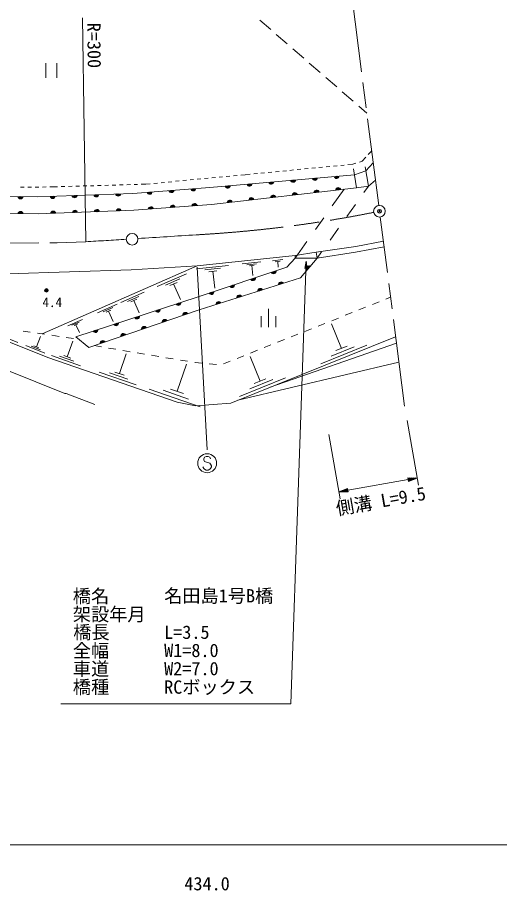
# Model space of a CAD drawing. Units: millimetres, scale not verified. Extents: x 40000 to 680000, y 20000 to 380000.
# Drawn here: x 475958 to 542170, y 198715 to 318615 of the extents above; entities that cross this region are included whole.
import ezdxf
from ezdxf.enums import TextEntityAlignment as Align

# ---------------------------------------------------------------- set-up
doc = ezdxf.new("R2010")
doc.units = ezdxf.units.MM
doc.header["$LTSCALE"] = 1000
doc.header["$PDMODE"] = 32
doc.header["$PDSIZE"] = 500
doc.linetypes.add('CHAIN', pattern=[18.5, 12, -1.5, 3.5, -1.5])
for name, color, linetype, lineweight in [('M-BGD', 7, 'Continuous', 13), ('M-BMK', 2, 'CHAIN', 13), ('M-BMK-SRVR', 3, 'Continuous', 13), ('M-STR-HTXT', 7, 'Continuous', 13), ('M-STR-STR1', 1, 'Continuous', 13), ('M-STR-STRC', 7, 'Continuous', 13), ('M-TTL-BAND', 7, 'Continuous', 13)]:
    doc.layers.add(name, color=color, linetype=linetype, lineweight=lineweight)
doc.layers.add('M-OTRS', color=6, linetype='Continuous')
doc.styles.add('ＭＳ ゴシック', font='')
doc.styles.get('ＭＳ ゴシック').set_extended_font_data('MS Gothic')

# ---------------------------------------------------------------- blocks, each defined once
blk = doc.blocks.new('open_arrow')
at = {"color": 0, "linetype": 'Continuous', "lineweight": -2}
blk.add_lwpolyline([(7.5, 1.25), (0, 0), (7.5, -1.25)], dxfattribs=at)

msp = doc.modelspace()

# ---------------------------------------------------------------- linework, layer by layer
at = {"layer": 'M-BGD'}
for p, q in [((509232, 318255), (510742, 316944)), ((511498, 316288), (513008, 314977)), ((513763, 314321), (515273, 313010)), ((479876, 312332), (479876, 310332)), ((481376, 312332), (481376, 310332)), ((516028, 312354), (517539, 311043)), ((518294, 310388), (519804, 309077)), ((520559, 308421), (522069, 307110)), ((522824, 306454), (523951, 305476)), ((524133, 299778), (524615, 300305)), ((522039, 298470), (522438, 298599)), ((522914, 298753), (523313, 298882)), ((523313, 298882), (523795, 299409)), ((523799, 297540), (524829, 298639)), ((510401, 297328), (510898, 297377)), ((511396, 297426), (511893, 297475)), ((512391, 297523), (512889, 297572)), ((513386, 297621), (513884, 297670)), ((514381, 297719), (514879, 297767)), ((515377, 297816), (515874, 297865)), ((516372, 297914), (516870, 297963)), ((517367, 298011), (517865, 298060)), ((518362, 298109), (518860, 298158)), ((519358, 298207), (519855, 298255)), ((520353, 298304), (520850, 298353)), ((521348, 298402), (522039, 298470)), ((522129, 297815), (522524, 295232)), ((522250, 297025), (523799, 297540)), ((523708, 298084), (524156, 295429)), ((497667, 296111), (498164, 296158)), ((498662, 296206), (499160, 296253)), ((499658, 296300), (500155, 296347)), ((500653, 296394), (501151, 296441)), ((501649, 296489), (502146, 296536)), ((502644, 296583), (503142, 296630)), ((503640, 296677), (504138, 296724)), ((504635, 296772), (505133, 296819)), ((505631, 296866), (506129, 296913)), ((506626, 296960), (507221, 297016)), ((507221, 297016), (507912, 297084)), ((508410, 297133), (508908, 297182)), ((509405, 297231), (509903, 297279)), ((524156, 295429), (525135, 296262)), ((476395, 295292), (476895, 295298)), ((477395, 295305), (477895, 295311)), ((478395, 295317), (478895, 295324)), ((479395, 295330), (479895, 295336)), ((480395, 295342), (480850, 295348)), ((480850, 295348), (481471, 295366)), ((481971, 295381), (482471, 295396)), ((482971, 295411), (483470, 295426)), ((483970, 295440), (484470, 295455)), ((484970, 295470), (485470, 295485)), ((485969, 295500), (486469, 295514)), ((486969, 295529), (487469, 295544)), ((487968, 295559), (488468, 295573)), ((488968, 295588), (489468, 295603)), ((489968, 295618), (490467, 295633)), ((490967, 295647), (491467, 295662)), ((491967, 295677), (492466, 295692)), ((492966, 295706), (493587, 295725)), ((493587, 295725), (494182, 295781)), ((494680, 295828), (495178, 295876)), ((495675, 295923), (496173, 295970)), ((496671, 296017), (497169, 296064)), ((522524, 295232), (524156, 295429)), ((500651, 284522), (514088, 285939)), ((514088, 285939), (516962, 286369)), ((514088, 285939), (514088, 285544)), ((514088, 285544), (517106, 285544)), ((500651, 284522), (479370, 275148)), ((500563, 284110), (504925, 284570)), ((501684, 283934), (503865, 284164)), ((506804, 284768), (509397, 285042)), ((507470, 284664), (508767, 284801)), ((507813, 284525), (508461, 284594)), ((508137, 284559), (508283, 283176)), ((510984, 285209), (512392, 285358)), ((511356, 285059), (512060, 285133)), ((511708, 285096), (511787, 284345)), ((495157, 281665), (499152, 283424)), ((502260, 283701), (503351, 283816)), ((502806, 283759), (503051, 281432)), ((496273, 281838), (498271, 282718)), ((496890, 281792), (497888, 282232)), ((497389, 282012), (498328, 279881)), ((490162, 279465), (493354, 280871)), ((491054, 279603), (492650, 280306)), ((491547, 279566), (492345, 279918)), ((491946, 279742), (492695, 278039)), ((524700, 279189), (525629, 279559)), ((526559, 279929), (527200, 280184)), ((486967, 278058), (489646, 279237)), ((487716, 278174), (489055, 278764)), ((488129, 278143), (488799, 278438)), ((488464, 278290), (489093, 276862)), ((510441, 278600), (510441, 276100)), ((522842, 278449), (523771, 278819)), ((482862, 276249), (484880, 277138)), ((509441, 277600), (509441, 276100)), ((511441, 277600), (511441, 276100)), ((519126, 276970), (520055, 277340)), ((520984, 277710), (521913, 278079)), ((483426, 276337), (484435, 276781)), ((483737, 276313), (484242, 276536)), ((483989, 276424), (484464, 275348)), ((515409, 275491), (516338, 275860)), ((517268, 276230), (518197, 276600)), ((520454, 273175), (519104, 276531)), ((476026, 273991), (474524, 274591)), ((476719, 275533), (477709, 275390)), ((478553, 273390), (479113, 274793)), ((478699, 275246), (479370, 275148)), ((479370, 275148), (479688, 275103)), ((480678, 274962), (481668, 274820)), ((482658, 274679), (483648, 274538)), ((483954, 274763), (485775, 273301)), ((513551, 274751), (514480, 275121)), ((479728, 272514), (477097, 273564)), ((479140, 272952), (477825, 273477)), ((478882, 273258), (478224, 273521)), ((482806, 272020), (483543, 274156)), ((486495, 273546), (487481, 273380)), ((509835, 273272), (510764, 273641)), ((528012, 273870), (510675, 267836)), ((511693, 274011), (512622, 274381)), ((523938, 273601), (517645, 271070)), ((522196, 273388), (519050, 272123)), ((521241, 273491), (519668, 272858)), ((484625, 270794), (480619, 272176)), ((483307, 271847), (482305, 272192)), ((488467, 273215), (489453, 273049)), ((489965, 269708), (490897, 272407)), ((490440, 272884), (491426, 272718)), ((492412, 272553), (493398, 272388)), ((494385, 272222), (495371, 272057)), ((507977, 272532), (508906, 272902)), ((483716, 271407), (481712, 272098)), ((496357, 271891), (497343, 271726)), ((497871, 267274), (499163, 271020)), ((498329, 271560), (499316, 271395)), ((500302, 271229), (500386, 271215)), ((500386, 271215), (501297, 271136)), ((502294, 271050), (503290, 270963)), ((504260, 271053), (505189, 271422)), ((506118, 271792), (507047, 272162)), ((506237, 266052), (528343, 271293)), ((509270, 268686), (507907, 272074)), ((492264, 268160), (487202, 269906)), ((491114, 268934), (488583, 269807)), ((490598, 269489), (489333, 269926)), ((512786, 269116), (506434, 266562)), ((511028, 268901), (507852, 267624)), ((510064, 269005), (508476, 268367)), ((501060, 265125), (494035, 267549)), ((499465, 266199), (495953, 267411)), ((498749, 266971), (496992, 267576))]:
    msp.add_line(p, q, dxfattribs=at)
for points in [[(431122, 307412), (439886, 294388), (440989, 293204), (473980, 294035), (478760, 293973), (491823, 294453), (502389, 295263), (522255, 297025)], [(522524, 295232), (502611, 292944), (491955, 292128), (478787, 291644), (473979, 291706), (439823, 291276), (438406, 293133), (429579, 306273)], [(516962, 286369), (522452, 287177), (526212, 287878)], [(516962, 286369), (517106, 285544), (522398, 286369), (526312, 287097)], [(483954, 274763), (500799, 280270), (512962, 284324), (514088, 285544)], [(517106, 285544), (514837, 282844), (500898, 278449), (485775, 273301)], [(428817, 283087), (456296, 283383), (462476, 283463), (474621, 283409), (491556, 283966), (500651, 284522)], [(435073, 283154), (441902, 281192), (450961, 278314), (459174, 276366), (463830, 274673), (470688, 271710), (482457, 266968), (482626, 266968), (486606, 265444)], [(527897, 274762), (505248, 265654), (500404, 265277), (497911, 265788), (480151, 271915), (468777, 276453)]]:
    msp.add_lwpolyline(points, dxfattribs=at)
for radius in [250, 204, 159, 114, 68.2, 22.7]:
    msp.add_circle((479931, 281139), radius, dxfattribs=at)
for centre, radius, start, end in [((513811, 296331), 354, 193.86842, 356.2736), ((513811, 296331), 283, 196.09246, 354.04956), ((513811, 296331), 212, 199.83879, 350.30323), ((513811, 296331), 142, 207.55052, 342.5915), ((513811, 296331), 100, 217.86818, 332.27384), ((516799, 296596), 354, 193.86842, 356.2736), ((516799, 296596), 283, 196.09246, 354.04956), ((516799, 296596), 212, 199.83879, 350.30323), ((516799, 296596), 142, 207.55052, 342.5915), ((516799, 296596), 100, 217.86818, 332.27384), ((519788, 296861), 354, 193.86842, 356.2736), ((519788, 296861), 283, 196.09246, 354.04956), ((519788, 296861), 212, 199.83879, 350.30323), ((519788, 296861), 142, 207.55052, 342.5915), ((519788, 296861), 100, 217.86818, 332.27384), ((500093, 295141), 354, 193.17768, 355.58285), ((500093, 295141), 283, 195.40171, 353.35881), ((500093, 295141), 212, 199.14804, 349.61249), ((500093, 295141), 142, 206.85977, 341.90076), ((500093, 295141), 100, 217.17743, 331.5831), ((504846, 295535), 354, 193.86842, 356.2736), ((504846, 295535), 283, 196.09246, 354.04956), ((504846, 295535), 212, 199.83879, 350.30323), ((504846, 295535), 142, 207.55052, 342.5915), ((504846, 295535), 100, 217.86818, 332.27384), ((507835, 295800), 354, 193.86842, 356.2736), ((507835, 295800), 283, 196.09246, 354.04956), ((507835, 295800), 212, 199.83879, 350.30323), ((507835, 295800), 142, 207.55052, 342.5915), ((507835, 295800), 100, 217.86818, 332.27384), ((510823, 296065), 354, 193.86842, 356.2736), ((510823, 296065), 283, 196.09246, 354.04956), ((510823, 296065), 212, 199.83879, 350.30323), ((510823, 296065), 142, 207.55052, 342.5915), ((510823, 296065), 100, 217.86818, 332.27384), ((520024, 294890), 354, 15.34997, 177.75514), ((520024, 294890), 283, 17.574, 175.53111), ((520024, 294890), 212, 21.32033, 171.78478), ((520024, 294890), 142, 29.03206, 164.07305), ((520024, 294890), 100, 39.34972, 153.75539), ((476371, 294058), 354, 188.04919, 350.45437), ((476371, 294058), 283, 190.27323, 348.23033), ((476371, 294058), 212, 194.01955, 344.484), ((476371, 294058), 142, 201.73128, 336.77227), ((476371, 294058), 100, 212.04895, 326.45461), ((480792, 294102), 354, 190.90407, 353.30925), ((480792, 294102), 283, 193.12811, 351.08521), ((480792, 294102), 212, 196.87444, 347.33888), ((480792, 294102), 142, 204.58617, 339.62715), ((480792, 294102), 100, 214.90383, 329.30949), ((483790, 294212), 354, 190.90407, 353.30925), ((483790, 294212), 283, 193.12811, 351.08521), ((483790, 294212), 212, 196.87444, 347.33888), ((483790, 294212), 142, 204.58617, 339.62715), ((483790, 294212), 100, 214.90383, 329.30949), ((486788, 294322), 354, 190.90407, 353.30925), ((486788, 294322), 283, 193.12811, 351.08521), ((486788, 294322), 212, 196.87444, 347.33888), ((486788, 294322), 142, 204.58617, 339.62715), ((486788, 294322), 100, 214.90383, 329.30949), ((489786, 294433), 354, 190.90407, 353.30925), ((489786, 294433), 283, 193.12811, 351.08521), ((489786, 294433), 212, 196.87444, 347.33888), ((489786, 294433), 142, 204.58617, 339.62715), ((489786, 294433), 100, 214.90383, 329.30949), ((494111, 294683), 354, 193.17768, 355.58285), ((494111, 294683), 283, 195.40171, 353.35881), ((494111, 294683), 212, 199.14804, 349.61249), ((494111, 294683), 142, 206.85977, 341.90076), ((494111, 294683), 100, 217.17743, 331.5831), ((497102, 294912), 354, 193.17768, 355.58285), ((497102, 294912), 283, 195.40171, 353.35881), ((497102, 294912), 212, 199.14804, 349.61249), ((497102, 294912), 142, 206.85977, 341.90076), ((497102, 294912), 100, 217.17743, 331.5831), ((508103, 293521), 354, 15.34997, 177.75514), ((508103, 293521), 283, 17.574, 175.53111), ((511083, 293863), 354, 15.34997, 177.75514), ((511083, 293863), 283, 17.574, 175.53111), ((511083, 293863), 212, 21.32033, 171.78478), ((511083, 293863), 142, 29.03206, 164.07305), ((511083, 293863), 100, 39.34972, 153.75539), ((514064, 294205), 354, 15.34997, 177.75514), ((514064, 294205), 283, 17.574, 175.53111), ((514064, 294205), 212, 21.32033, 171.78478), ((514064, 294205), 142, 29.03206, 164.07305), ((514064, 294205), 100, 39.34972, 153.75539), ((517044, 294548), 354, 15.34997, 177.75514), ((517044, 294548), 283, 17.574, 175.53111), ((517044, 294548), 212, 21.32033, 171.78478), ((517044, 294548), 142, 29.03206, 164.07305), ((517044, 294548), 100, 39.34972, 153.75539), ((494296, 292253), 354, 13.17768, 175.58285), ((497287, 292482), 354, 13.17768, 175.58285), ((497287, 292482), 283, 15.40171, 173.35881), ((497287, 292482), 212, 19.14804, 169.61249), ((497287, 292482), 142, 26.85977, 161.90076), ((497287, 292482), 100, 37.17743, 151.5831), ((500278, 292711), 354, 13.17768, 175.58285), ((500278, 292711), 283, 15.40171, 173.35881), ((500278, 292711), 212, 19.14804, 169.61249), ((500278, 292711), 142, 26.85977, 161.90076), ((500278, 292711), 100, 37.17743, 151.5831), ((505122, 293178), 354, 15.34997, 177.75514), ((505122, 293178), 283, 17.574, 175.53111), ((505122, 293178), 212, 21.32033, 171.78478), ((505122, 293178), 142, 29.03206, 164.07305), ((505122, 293178), 100, 39.34972, 153.75539), ((508103, 293521), 212, 21.32033, 171.78478), ((508103, 293521), 142, 29.03206, 164.07305), ((508103, 293521), 100, 39.34972, 153.75539), ((476383, 291621), 354, 8.04919, 170.45437), ((476383, 291621), 283, 10.27323, 168.23033), ((476383, 291621), 212, 14.01955, 164.484), ((476383, 291621), 142, 21.73128, 156.77227), ((476383, 291621), 100, 32.04895, 146.45461), ((480876, 291666), 354, 10.90407, 173.30925), ((480876, 291666), 283, 13.12811, 171.08521), ((480876, 291666), 212, 16.87444, 167.33888), ((480876, 291666), 142, 24.58617, 159.62715), ((480876, 291666), 100, 34.90383, 149.30949), ((483874, 291777), 354, 10.90407, 173.30925), ((483874, 291777), 283, 13.12811, 171.08521), ((483874, 291777), 212, 16.87444, 167.33888), ((483874, 291777), 142, 24.58617, 159.62715), ((483874, 291777), 100, 34.90383, 149.30949), ((486872, 291887), 354, 10.90407, 173.30925), ((486872, 291887), 283, 13.12811, 171.08521), ((486872, 291887), 212, 16.87444, 167.33888), ((486872, 291887), 142, 24.58617, 159.62715), ((486872, 291887), 100, 34.90383, 149.30949), ((489870, 291997), 354, 10.90407, 173.30925), ((489870, 291997), 283, 13.12811, 171.08521), ((489870, 291997), 212, 16.87444, 167.33888), ((489870, 291997), 142, 24.58617, 159.62715), ((489870, 291997), 100, 34.90383, 149.30949), ((494296, 292253), 283, 15.40171, 173.35881), ((494296, 292253), 212, 19.14804, 169.61249), ((494296, 292253), 142, 26.85977, 161.90076), ((494296, 292253), 100, 37.17743, 151.5831), ((516013, 284159), 354, 58.7493, 221.15448), ((516013, 284159), 283, 60.97334, 218.93044), ((516013, 284159), 212, 64.71966, 215.18411), ((516013, 284159), 142, 72.43139, 207.47238), ((516013, 284159), 100, 82.74906, 197.15472), ((511132, 283772), 354, 207.23236, 9.63754), ((511132, 283772), 283, 209.4564, 7.4135), ((511132, 283772), 212, 213.20272, 3.66717), ((511132, 283772), 142, 220.91445, 355.95544), ((511132, 283772), 100, 231.23212, 345.63778), ((505440, 281874), 354, 207.23236, 9.63754), ((505440, 281874), 283, 209.4564, 7.4135), ((505440, 281874), 212, 213.20272, 3.66717), ((505440, 281874), 142, 220.91445, 355.95544), ((505440, 281874), 100, 231.23212, 345.63778), ((508286, 282823), 354, 207.23236, 9.63754), ((508286, 282823), 283, 209.4564, 7.4135), ((508286, 282823), 212, 213.20272, 3.66717), ((508286, 282823), 142, 220.91445, 355.95544), ((508286, 282823), 100, 231.23212, 345.63778), ((512175, 281948), 354, 26.29827, 188.70345), ((512175, 281948), 283, 28.52231, 186.47941), ((512175, 281948), 212, 32.26864, 182.73309), ((512175, 281948), 142, 39.98037, 175.02136), ((512175, 281948), 100, 50.29803, 164.70369), ((502594, 280926), 354, 207.23236, 9.63754), ((502594, 280926), 283, 209.4564, 7.4135), ((502594, 280926), 212, 213.20272, 3.66717), ((502594, 280926), 142, 220.91445, 355.95544), ((502594, 280926), 100, 231.23212, 345.63778), ((509314, 281046), 354, 26.29827, 188.70345), ((509314, 281046), 283, 28.52231, 186.47941), ((509314, 281046), 212, 32.26864, 182.73309), ((509314, 281046), 142, 39.98037, 175.02136), ((509314, 281046), 100, 50.29803, 164.70369), ((498062, 279432), 354, 206.90223, 9.30741), ((498062, 279432), 283, 209.12627, 7.08337), ((498062, 279432), 212, 212.8726, 3.33705), ((498062, 279432), 142, 220.58433, 355.62532), ((498062, 279432), 100, 230.90199, 345.30765), ((503592, 279242), 354, 26.29827, 188.70345), ((503592, 279242), 283, 28.52231, 186.47941), ((503592, 279242), 212, 32.26864, 182.73309), ((503592, 279242), 142, 39.98037, 175.02136), ((506453, 280144), 354, 26.29827, 188.70345), ((506453, 280144), 283, 28.52231, 186.47941), ((506453, 280144), 212, 32.26864, 182.73309), ((506453, 280144), 142, 39.98037, 175.02136), ((506453, 280144), 100, 50.29803, 164.70369), ((495211, 278500), 354, 206.90223, 9.30741), ((495211, 278500), 283, 209.12627, 7.08337), ((495211, 278500), 212, 212.8726, 3.33705), ((495211, 278500), 142, 220.58433, 355.62532), ((495211, 278500), 100, 230.90199, 345.30765), ((503592, 279242), 100, 50.29803, 164.70369), ((492360, 277568), 354, 206.90223, 9.30741), ((492360, 277568), 283, 209.12627, 7.08337), ((492360, 277568), 212, 212.8726, 3.33705), ((492360, 277568), 142, 220.58433, 355.62532), ((492360, 277568), 100, 230.90199, 345.30765), ((496194, 276790), 354, 27.59859, 190.00377), ((496194, 276790), 283, 29.82263, 187.77973), ((496194, 276790), 212, 33.56896, 184.03341), ((499033, 277757), 354, 27.59859, 190.00377), ((499033, 277757), 283, 29.82263, 187.77973), ((499033, 277757), 212, 33.56896, 184.03341), ((499033, 277757), 142, 41.28069, 176.32168), ((499033, 277757), 100, 51.59835, 166.00401), ((489508, 276636), 354, 206.90223, 9.30741), ((489508, 276636), 283, 209.12627, 7.08337), ((489508, 276636), 212, 212.8726, 3.33705), ((489508, 276636), 142, 220.58433, 355.62532), ((489508, 276636), 100, 230.90199, 345.30765), ((493354, 275824), 354, 27.59859, 190.00377), ((493354, 275824), 283, 29.82263, 187.77973), ((493354, 275824), 212, 33.56896, 184.03341), ((493354, 275824), 142, 41.28069, 176.32168), ((493354, 275824), 100, 51.59835, 166.00401), ((496194, 276790), 142, 41.28069, 176.32168), ((496194, 276790), 100, 51.59835, 166.00401), ((486657, 275703), 354, 206.90223, 9.30741), ((486657, 275703), 283, 209.12627, 7.08337), ((486657, 275703), 212, 212.8726, 3.33705), ((486657, 275703), 142, 220.58433, 355.62532), ((486657, 275703), 100, 230.90199, 345.30765), ((490514, 274857), 354, 27.59859, 190.00377), ((490514, 274857), 283, 29.82263, 187.77973), ((490514, 274857), 212, 33.56896, 184.03341), ((490514, 274857), 142, 41.28069, 176.32168), ((490514, 274857), 100, 51.59835, 166.00401), ((487674, 273890), 354, 27.59859, 190.00377), ((487674, 273890), 283, 29.82263, 187.77973), ((487674, 273890), 212, 33.56896, 184.03341), ((487674, 273890), 142, 41.28069, 176.32168), ((487674, 273890), 100, 51.59835, 166.00401)]:
    msp.add_arc(centre, radius, start, end, dxfattribs=at)
at = {"layer": 'M-BMK'}
for p, q in [((525579, 292799), (521449, 324947)), ((529123, 265219), (525783, 291212))]:
    msp.add_line(p, q, dxfattribs=at)
msp.add_lwpolyline([(392321, 287037), (392904, 287043), (481419, 287660), (485343, 287811)], dxfattribs=at)
for centre, radius, start, end in [((491072, 461444), 172937, 273.1278, 281.27929), ((119310, 6225294), 5948755, 273.52769, 273.58138), ((119310, 6225294), 5948755, 273.59676, 273.67405)]:
    msp.add_arc(centre, radius, start, end, dxfattribs=at)
at = {"layer": 'M-BMK-SRVR'}
msp.add_line((485343, 287811), (484905, 318544), dxfattribs=at)
for centre in [(525681, 292006), (491706, 288157)]:
    msp.add_circle(centre, 800, dxfattribs=at)
at = {"layer": 'M-OTRS'}
msp.add_point((525681, 292006), dxfattribs=at)
at = {"layer": 'M-STR-HTXT'}
for p, q in [((529468, 263249), (531021, 254384)), ((518716, 261365), (520269, 252500)), ((530849, 255369), (529574, 255399)), ((529574, 255399), (529661, 254907)), ((529829, 255393), (529583, 255350)), ((521327, 253701), (529618, 255153)), ((529592, 255301), (530084, 255387)), ((530339, 255381), (529600, 255252)), ((529609, 255202), (530594, 255375)), ((530849, 255369), (529618, 255153)), ((529626, 255104), (530611, 255276)), ((530374, 255184), (529635, 255055)), ((529643, 255005), (530136, 255092)), ((529898, 254999), (529652, 254956)), ((530849, 255369), (529661, 254907)), ((520096, 253485), (521284, 253947)), ((520096, 253485), (521327, 253701)), ((520096, 253485), (521371, 253455)), ((521319, 253750), (520334, 253578)), ((521336, 253652), (520351, 253479)), ((520571, 253670), (521310, 253799)), ((520606, 253473), (521345, 253602)), ((521301, 253849), (520809, 253762)), ((521353, 253553), (520861, 253467)), ((521047, 253855), (521293, 253898)), ((521116, 253461), (521362, 253504)), ((521371, 253455), (521284, 253947))]:
    msp.add_line(p, q, dxfattribs=at)
msp.add_lwpolyline([(515608, 285132), (513517, 224343), (481895, 224343)], dxfattribs=at)
at = {"layer": 'M-STR-STR1'}
for p, q in [((519193, 292737), (520826, 295037)), ((524156, 295429), (523534, 294557)), ((522373, 292929), (521212, 291301)), ((516878, 289475), (518036, 291106)), ((520050, 289672), (518889, 288044)), ((514088, 285544), (515720, 287844)), ((517728, 286416), (517106, 285544))]:
    msp.add_line(p, q, dxfattribs=at)
at = {"layer": 'M-STR-STRC'}
for p, q in [((500651, 284320), (502014, 259223)), ((501660, 258220), (501542, 257984)), ((501542, 257984), (501542, 257865)), ((501542, 257865), (501660, 257629)), ((501896, 258338), (501660, 258220)), ((502133, 258338), (501896, 258338)), ((502369, 258220), (502133, 258338)), ((502487, 257984), (502369, 258220)), ((501542, 256684), (501423, 256920)), ((501660, 256565), (501542, 256684)), ((501660, 257629), (502369, 257393)), ((502369, 257393), (502487, 257275)), ((502487, 256684), (502369, 256565)), ((502487, 257275), (502605, 257038)), ((502605, 256920), (502487, 256684)), ((502605, 257038), (502605, 256920)), ((501896, 256447), (501660, 256565)), ((502133, 256447), (501896, 256447)), ((502369, 256565), (502133, 256447))]:
    msp.add_line(p, q, dxfattribs=at)
msp.add_circle((502014, 257393), 1300, dxfattribs=at)
at = {"layer": 'M-TTL-BAND'}
msp.add_line((40000, 205000), (579000, 205000), dxfattribs=at)

# ---------------------------------------------------------------- block references
at = {"layer": 'M-STR-HTXT', "xscale": 133, "yscale": 133, "rotation": 268}
msp.add_blockref('open_arrow', (515608, 285132), dxfattribs=at)

# ---------------------------------------------------------------- texts
at = {"layer": 'M-BGD', "style": 'ＭＳ ゴシック'}
msp.add_text('4.4', height=1320, dxfattribs=at).set_placement((479393, 278448), align=Align.BOTTOM_LEFT)
at = {"layer": 'M-BMK-SRVR', "style": 'ＭＳ ゴシック'}
msp.add_text('R=300', height=1833, rotation=270.874, dxfattribs=at).set_placement((486447, 317892), align=Align.MIDDLE_LEFT)
at = {"layer": 'M-STR-HTXT', "style": 'ＭＳ ゴシック'}
msp.add_text('側溝 L=9.5', height=1833, rotation=9.936, dxfattribs=at).set_placement((526111, 250782), align=Align.BOTTOM_CENTER)
for s, p in [('橋名', (483562, 237689)), ('名田島1号B橋', (496106, 237727)), ('架設年月', (483562, 235190)), ('橋長', (483610, 232727)), ('L=3.5', (496106, 232729)), ('全幅', (483562, 230192)), ('W1=8.0', (496106, 230230)), ('車道', (483562, 227693)), ('W2=7.0', (496106, 227731)), ('橋種', (483562, 225194)), ('RCボックス', (496106, 225194))]:
    msp.add_text(s, height=1832, dxfattribs=at).set_placement(p, align=Align.BOTTOM_LEFT)
at = {"layer": 'M-TTL-BAND', "style": 'ＭＳ ゴシック'}
msp.add_text('434.0', height=1833, dxfattribs=at).set_placement((502000, 198195), align=Align.BOTTOM_CENTER)

doc.saveas('drawing.dxf')
